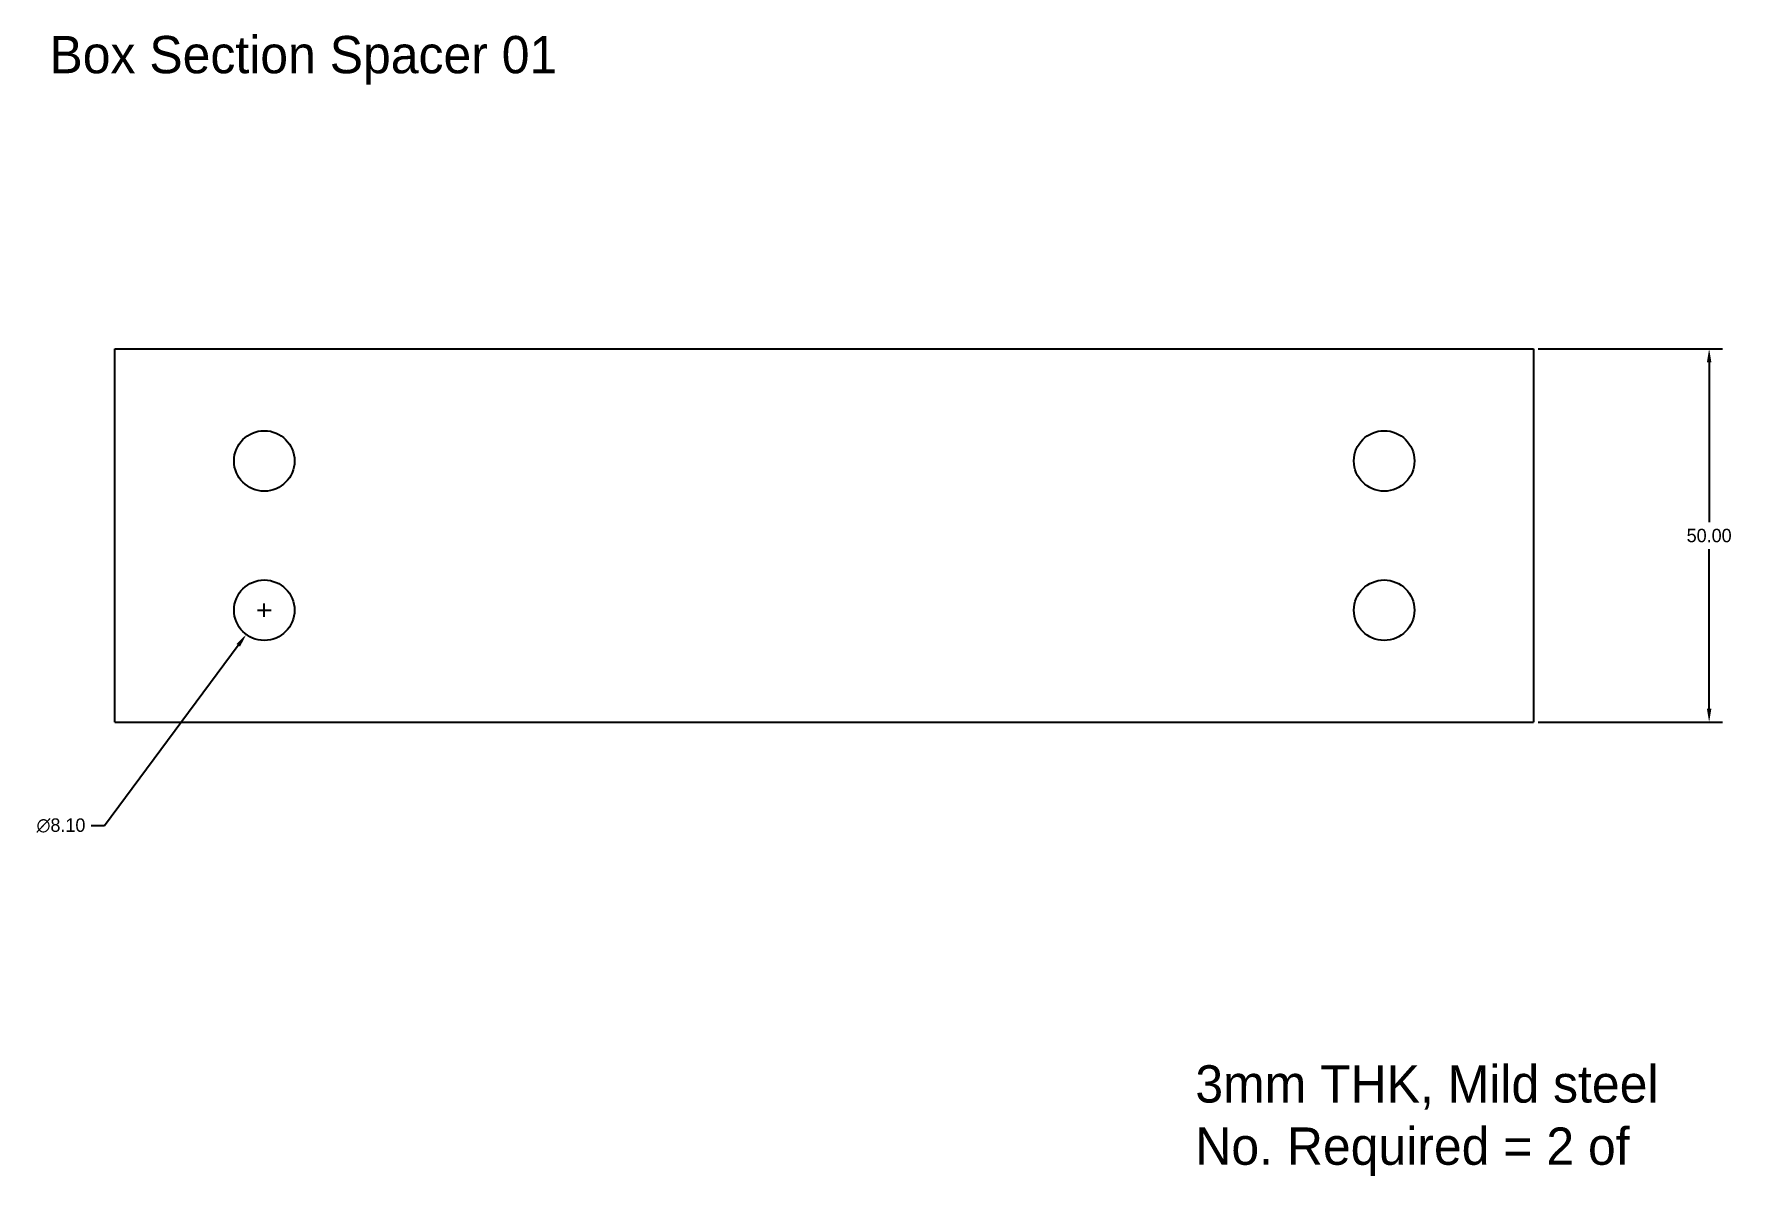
# Model space of a CAD drawing. Header units: inches. Extents: x -111 to 116, y 46 to 199.
import ezdxf

# ---------------------------------------------------------------- set-up
doc = ezdxf.new("R2010")
doc.units = ezdxf.units.IN
doc.header["$MEASUREMENT"] = 0
doc.dimstyles.get("Standard").update_dxf_attribs({"dimscale": 10, "dimtxt": 0.18, "dimasz": 0.18, "dimexe": 0.18, "dimexo": 0.0625, "dimgap": 0.09, "dimtad": 0, "dimtih": 1, "dimtoh": 1, "dimzin": 0, "dimdsep": 46, "dimtxsty": 'Standard', "dimcen": 0.09, "dimadec": 0, "dimazin": 0, "dimtfac": 1, "dimtofl": 0, "dimtmove": 0, "dimatfit": 3, "dimfxl": 1, "dimtolj": 1, "dimtzin": 0, "dimarcsym": 0})

# ---------------------------------------------------------------- blocks, each defined once
blk = doc.blocks.new('*D25')
at = {"color": 0, "lineweight": -2}
for p, q in [((89.99, 156.79), (114.69, 156.79)), ((112.89, 154.99), (112.89, 133.59)), ((112.89, 108.59), (112.89, 129.99)), ((89.99, 106.79), (114.69, 106.79))]:
    blk.add_line(p, q, dxfattribs=at)
at = {"color": 0}
for points in [[(112.59, 154.99), (113.19, 154.99), (112.89, 156.79)], [(112.59, 108.59), (113.19, 108.59), (112.89, 106.79)]]:
    blk.add_solid(points, dxfattribs=at)
at = {"layer": 'Defpoints', "color": 0}
for p in [(89.37, 156.79), (89.37, 106.79), (112.89, 106.79)]:
    blk.add_point(p, dxfattribs=at)
at = {"color": 0, "insert": (112.89, 131.79), "char_height": 1.8, "attachment_point": 5}
blk.add_mtext('\\A1;50.00', dxfattribs=at)
blk = doc.blocks.new('*D26')
at = {"color": 0, "lineweight": -2}
for p, q in [((-81.53, 121.79), (-79.73, 121.79)), ((-80.63, 120.89), (-80.63, 122.69)), ((-102.02, 92.94), (-84.12, 117.09)), ((-103.82, 92.94), (-102.02, 92.94))]:
    blk.add_line(p, q, dxfattribs=at)
at = {"color": 0}
blk.add_solid([(-84.36, 117.27), (-83.88, 116.91), (-83.05, 118.54)], dxfattribs=at)
at = {"layer": 'Defpoints', "color": 0}
for p in [(-78.22, 125.05), (-83.05, 118.54)]:
    blk.add_point(p, dxfattribs=at)
at = {"color": 0, "insert": (-107.87, 92.94), "char_height": 1.8, "attachment_point": 5}
blk.add_mtext('\\A1;∅8.10', dxfattribs=at)

msp = doc.modelspace()

# ---------------------------------------------------------------- linework, layer by layer
for p, q in [((-100.635, 106.793), (-100.635, 156.793)), ((-100.635, 156.793), (89.365, 156.793)), ((89.365, 156.793), (89.365, 106.793)), ((-100.635, 106.793), (89.365, 106.793))]:
    msp.add_line(p, q)
for centre in [(-80.635, 141.793), (69.365, 141.793), (-80.635, 121.793), (69.365, 121.793)]:
    msp.add_circle(centre, 4.05)

# ---------------------------------------------------------------- texts
at = {"char_height": 5, "attachment_point": 1}
for s, insert, width in [('Box Section Spacer 01', (-109.411, 198.733), 112.92759), ('\\P3mm THK, Mild steel\\PNo. Required = 2 of', (44.07, 69.16), 195.17549)]:
    msp.add_mtext(s, dxfattribs=dict(at, insert=insert, width=width))

# ---------------------------------------------------------------- dimensions: what is measured, and where the dimension line sits
at = {"color": 5}
dim = msp.add_linear_dim(base=(112.89, 106.793), p1=(89.365, 156.793), p2=(89.365, 106.793), angle=90, dimstyle='Standard', dxfattribs=at)
dim.commit()
dim.dimension.update_dxf_attribs({"geometry": '*D25', "text_midpoint": (112.89, 131.793)})
dim = msp.add_diameter_dim_2p(p1=(-78.223, 125.047), p2=(-83.046, 118.54), dimstyle='Standard', dxfattribs=at)
dim.commit()
dim.dimension.update_dxf_attribs({"geometry": '*D26', "text_midpoint": (-107.871, 92.94), "dimtype": 163})

doc.saveas('drawing.dxf')
